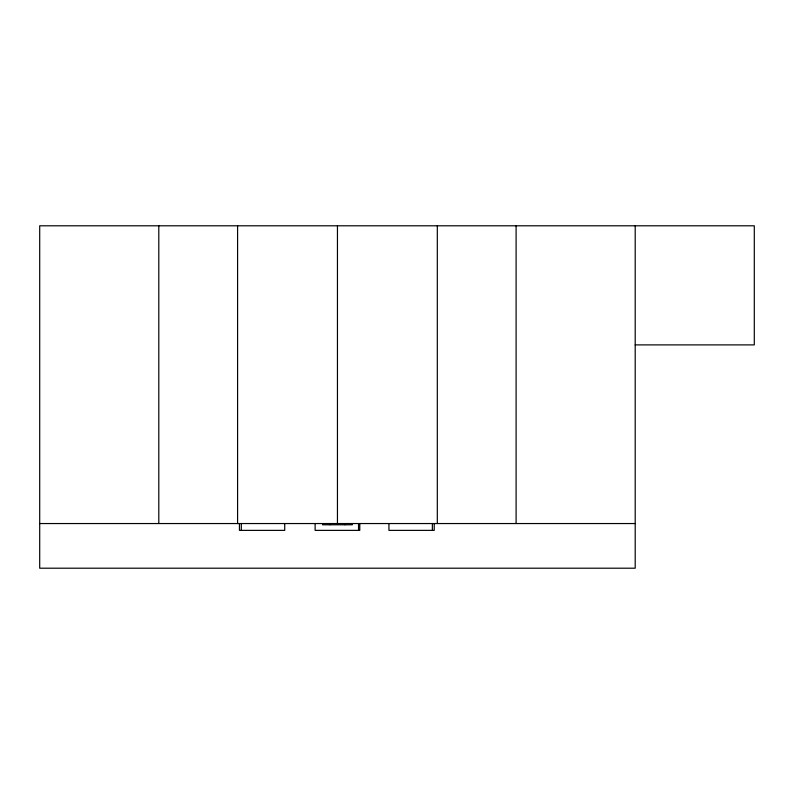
<?xml version="1.0" encoding="UTF-8"?>
<svg xmlns="http://www.w3.org/2000/svg" width="794" height="794" viewBox="0 0 794 794"><rect width="100%" height="100%" fill="white"/><g stroke="black" fill="none" stroke-linecap="round" stroke-linejoin="round"><path stroke-width="1.19" d="M635.2 344.894L754.3 344.894L754.3 225.794L39.7 225.794L39.7 568.206L635.2 568.206L635.2 225.794M39.7 523.544L635.2 523.544M516.1 225.794L516.1 523.544M437.315 225.794L437.315 523.544M434.219 523.544L434.219 530.372L388.941 530.372L388.941 523.544M432.363 523.544L432.363 530.372M359.781 523.544L359.781 530.372L315.119 530.372L315.119 523.544M358.541 523.544L358.541 530.372M352.338 523.544L352.338 524.784L322.562 524.784L322.562 523.544M344.894 523.544L344.894 524.784M337.45 225.794L337.45 523.544M330.006 523.544L330.006 524.784M284.728 523.544L284.728 530.372L239.441 530.372L239.441 523.544M241.307 523.544L241.307 530.372M237.585 225.794L237.585 523.544M158.8 225.794L158.8 523.544"/></g></svg>
